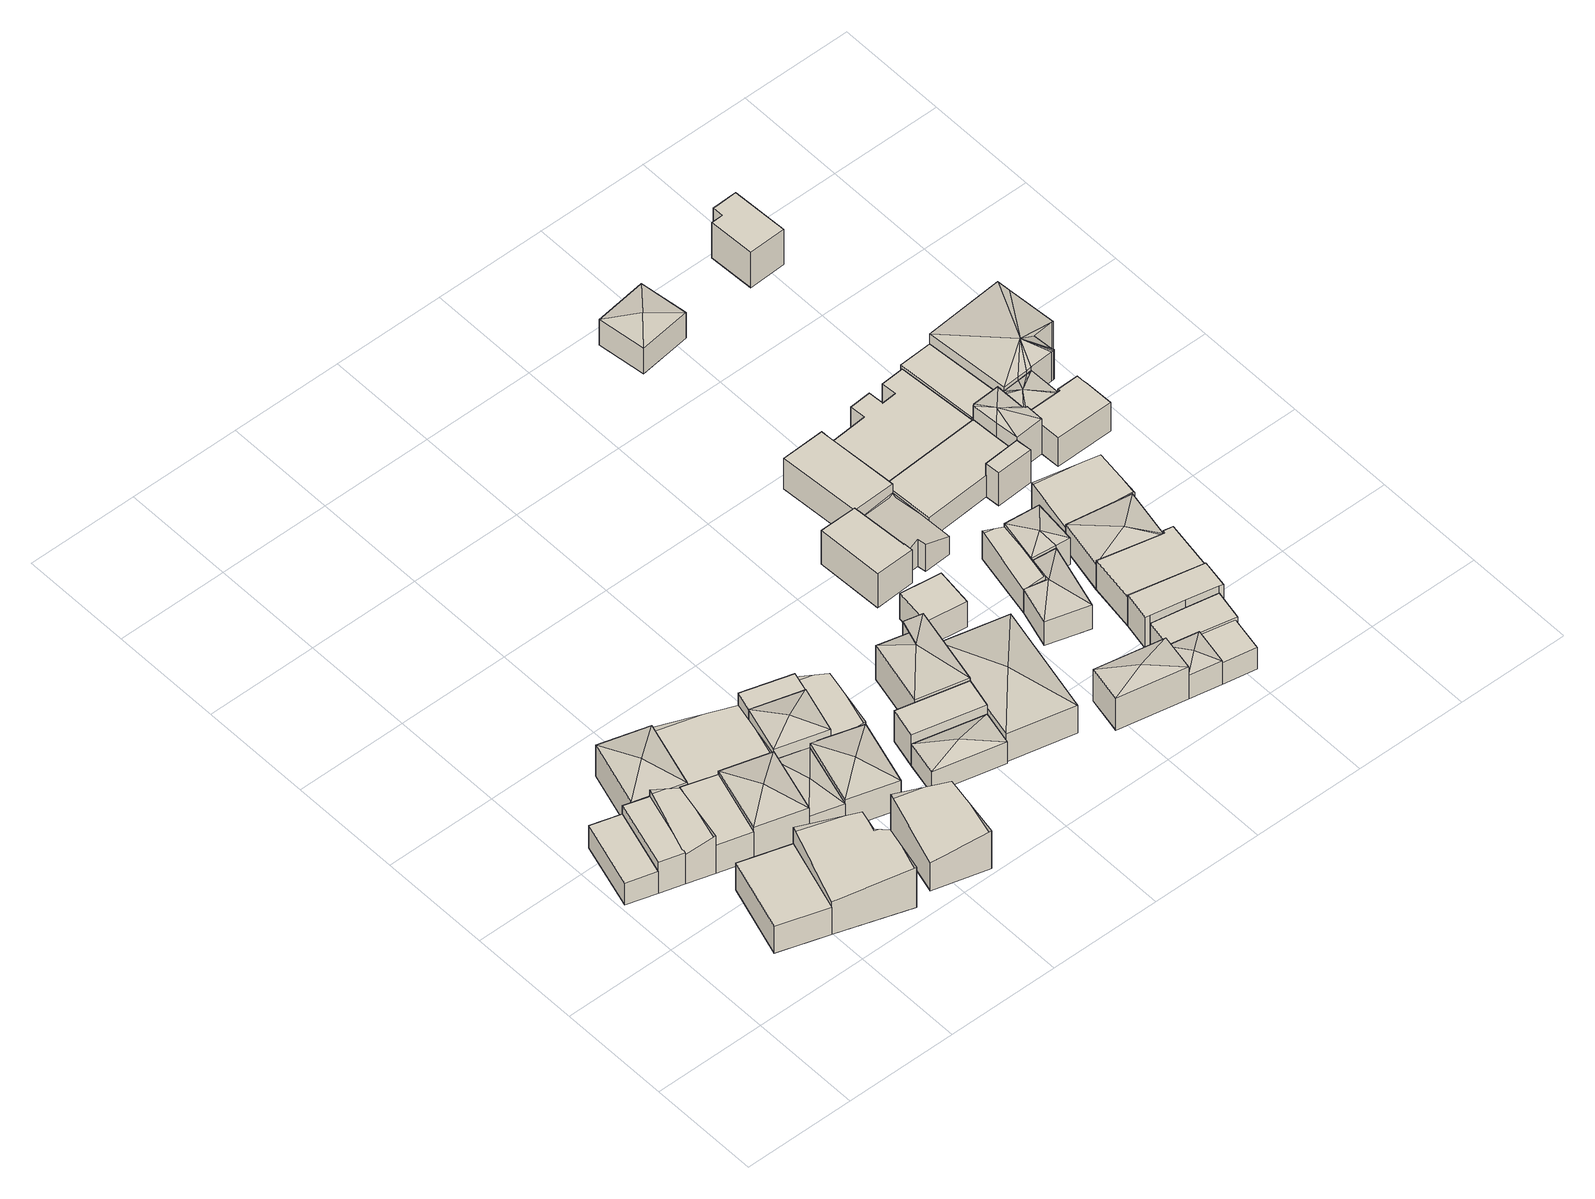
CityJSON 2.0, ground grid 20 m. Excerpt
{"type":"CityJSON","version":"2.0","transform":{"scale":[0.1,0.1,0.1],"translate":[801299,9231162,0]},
"CityObjects":{
"building1":{"type":"Building","attributes":{"Building Type":"Residential","Roof Shape":"shed","Roof Material":"Clay Tile Shingle","Roof Material Code":3,"Roof Direction":"northwest","Building Height":4.79,"Roof Slope":16.4,"Footprint Area":66.48,"Solar PV Capacity Low":8.32,"Solar PV Capacity High":10.93,"Solar Annual Energy Low":12003,"Solar Annual Energy High":15818,"Suitable PV Area":49.69},"geometry":[{"type":"MultiSurface","lod":"2.2","boundaries":[[[0,1,2,3]],[[3,2,4,5]],[[2,1,6,4]],[[1,0,7,6]],[[0,3,5,7]],[[5,4,6,7]]]}]},
"building2":{"type":"Building","attributes":{"Building Type":"Residential","Roof Shape":"flat","Roof Material":"Clay Tile Shingle","Roof Material Code":3,"Roof Direction":"northwest","Building Height":6.84,"Roof Slope":6.2,"Footprint Area":56,"Solar PV Capacity Low":7.01,"Solar PV Capacity High":9.21,"Solar Annual Energy Low":10111,"Solar Annual Energy High":13326,"Suitable PV Area":41.86},"geometry":[{"type":"MultiSurface","lod":"2.2","boundaries":[[[3,2,8,9]],[[9,8,10,11]],[[8,2,12,10]],[[2,3,13,12]],[[3,9,11,13]],[[11,10,12,13]]]}]},
"building3":{"type":"Building","attributes":{"Building Type":"Residential","Roof Shape":"flat","Roof Material":"Concrete Aluminum Tile","Roof Material Code":2,"Roof Direction":"northwest","Building Height":5.9,"Roof Slope":12.5,"Footprint Area":129.86,"Solar PV Capacity Low":16.26,"Solar PV Capacity High":21.36,"Solar Annual Energy Low":23446,"Solar Annual Energy High":30900,"Suitable PV Area":97.07},"geometry":[{"type":"MultiSurface","lod":"2.2","boundaries":[[[14,15,16,17]],[[17,16,18,19]],[[16,15,20,18]],[[15,14,21,20]],[[14,17,19,21]],[[19,18,20,21]]]}]},
"building4":{"type":"Building","attributes":{"Building Type":"Residential","Roof Shape":"gable","Roof Material":"Clay Tile Shingle","Roof Material Code":3,"Roof Direction":"northwest","Building Height":6.26,"Roof Slope":32.2,"Footprint Area":61.08,"Solar PV Capacity Low":7.65,"Solar PV Capacity High":10.04,"Solar Annual Energy Low":11028,"Solar Annual Energy High":14534,"Suitable PV Area":45.66},"geometry":[{"type":"MultiSurface","lod":"2.2","boundaries":[[[9,8,22,23]],[[23,22,24,25]],[[22,8,26,24]],[[8,9,27,26]],[[9,23,25,27]],[[25,24,26,27]]]}]},
"building5":{"type":"Building","attributes":{"Building Type":"Residential","Roof Shape":"shed","Roof Material":"Clay Tile Shingle","Roof Material Code":3,"Roof Direction":"northwest","Building Height":6.2,"Roof Slope":16.1,"Footprint Area":77.13,"Solar PV Capacity Low":9.66,"Solar PV Capacity High":12.68,"Solar Annual Energy Low":13925,"Solar Annual Energy High":18352,"Suitable PV Area":57.65},"geometry":[{"type":"MultiSurface","lod":"2.2","boundaries":[[[23,22,28,29]],[[29,28,30,31]],[[28,22,32,30]],[[22,23,33,32]],[[23,29,31,33]],[[31,30,32,33]]]}]},
"building6":{"type":"Building","attributes":{"Building Type":"Residential","Roof Shape":"hip","Roof Material":"Clay Tile Shingle","Roof Material Code":3,"Roof Direction":"northwest","Building Height":6.83,"Roof Slope":27.7,"Footprint Area":114.81,"Solar PV Capacity Low":14.37,"Solar PV Capacity High":18.88,"Solar Annual Energy Low":20728,"Solar Annual Energy High":27318,"Suitable PV Area":85.82},"geometry":[{"type":"MultiSurface","lod":"2.2","boundaries":[[[34,35,36,37]],[[37,36,38,39]],[[36,35,40,38]],[[35,34,41,40]],[[34,37,39,41]],[[39,38,42]],[[38,40,42]],[[40,41,42]],[[41,39,42]]]}]},
"building7":{"type":"Building","attributes":{"Building Type":"Residential","Roof Shape":"gable","Roof Material":"Clay Tile Shingle","Roof Material Code":3,"Roof Direction":"northwest","Building Height":7.11,"Roof Slope":31.7,"Footprint Area":180.34,"Solar PV Capacity Low":22.58,"Solar PV Capacity High":29.66,"Solar Annual Energy Low":32558,"Solar Annual Energy High":42909,"Suitable PV Area":134.8},"geometry":[{"type":"MultiSurface","lod":"2.2","boundaries":[[[43,44,17,16,45,46]],[[46,45,47,48]],[[45,16,49,47]],[[16,17,50,49]],[[17,44,51,50]],[[44,43,52,51]],[[43,46,48,52]],[[48,47,49,50,51,52]]]}]},
"building8":{"type":"Building","attributes":{"Building Type":"Residential","Roof Shape":"hip","Roof Material":"Clay Tile Shingle","Roof Material Code":3,"Roof Direction":"northwest","Building Height":7.14,"Roof Slope":28,"Footprint Area":113.73,"Solar PV Capacity Low":14.24,"Solar PV Capacity High":18.7,"Solar Annual Energy Low":20533,"Solar Annual Energy High":27061,"Suitable PV Area":85.01},"geometry":[{"type":"MultiSurface","lod":"2.2","boundaries":[[[29,28,53,54]],[[54,53,55,56]],[[53,28,57,55]],[[28,29,58,57]],[[29,54,56,58]],[[56,55,59]],[[55,57,59]],[[57,58,59]],[[58,56,59]]]}]},
"building9":{"type":"Building","attributes":{"Building Type":"Residential","Roof Shape":"gable","Roof Material":"Clay Tile Shingle","Roof Material Code":3,"Roof Direction":"northwest","Building Height":4.56,"Roof Slope":31.6,"Footprint Area":175.74,"Solar PV Capacity Low":22,"Solar PV Capacity High":28.9,"Solar Annual Energy Low":31730,"Solar Annual Energy High":41817,"Suitable PV Area":131.37},"geometry":[{"type":"MultiSurface","lod":"2.2","boundaries":[[[60,61,54,62]],[[62,54,63,64]],[[54,61,65,63]],[[61,60,66,65]],[[60,62,64,66]],[[64,63,65,66]]]}]},
"building10":{"type":"Building","attributes":{"Building Type":"Residential","Roof Shape":"hip","Roof Material":"Clay Tile Shingle","Roof Material Code":3,"Roof Direction":"northwest","Building Height":5.31,"Roof Slope":20.6,"Footprint Area":72.37,"Solar PV Capacity Low":9.06,"Solar PV Capacity High":11.9,"Solar Annual Energy Low":13066,"Solar Annual Energy High":17220,"Suitable PV Area":54.1},"geometry":[{"type":"MultiSurface","lod":"2.2","boundaries":[[[67,54,53,68]],[[68,53,69,70]],[[53,54,71,69]],[[54,67,72,71]],[[67,68,70,72]],[[70,69,73]],[[69,71,73]],[[71,72,73]],[[72,70,73]]]}]},
"building11":{"type":"Building","attributes":{"Building Type":"Residential","Roof Shape":"gable","Roof Material":"Concrete Aluminum Tile","Roof Material Code":2,"Roof Direction":"northwest","Building Height":6.07,"Roof Slope":34.6,"Footprint Area":132.12,"Solar PV Capacity Low":16.54,"Solar PV Capacity High":21.73,"Solar Annual Energy Low":23853,"Solar Annual Energy High":31437,"Suitable PV Area":98.76},"geometry":[{"type":"MultiSurface","lod":"2.2","boundaries":[[[74,75,76,77]],[[77,76,78,79]],[[76,75,80,78]],[[75,74,81,80]],[[74,77,79,81]],[[79,78,80,81]]]}]},
"building12":{"type":"Building","attributes":{"Building Type":"Residential","Roof Shape":"hip","Roof Material":"Clay Tile Shingle","Roof Material Code":3,"Roof Direction":"northwest","Building Height":6.21,"Roof Slope":28.6,"Footprint Area":112.49,"Solar PV Capacity Low":14.08,"Solar PV Capacity High":18.5,"Solar Annual Energy Low":20309,"Solar Annual Energy High":26765,"Suitable PV Area":84.08},"geometry":[{"type":"MultiSurface","lod":"2.2","boundaries":[[[67,68,82,83]],[[83,82,84,85]],[[82,68,86,84]],[[68,67,87,86]],[[67,83,85,87]],[[85,84,88]],[[84,86,88]],[[86,87,88]],[[87,85,88]]]}]},
"building13":{"type":"Building","attributes":{"Building Type":"Residential","Roof Shape":"hip","Roof Material":"Clay Tile Shingle","Roof Material Code":3,"Roof Direction":"northwest","Building Height":7.57,"Roof Slope":27.9,"Footprint Area":81.03,"Solar PV Capacity Low":10.15,"Solar PV Capacity High":13.32,"Solar Annual Energy Low":14629,"Solar Annual Energy High":19280,"Suitable PV Area":60.57},"geometry":[{"type":"MultiSurface","lod":"2.2","boundaries":[[[89,54,90,91]],[[91,90,92,93]],[[90,54,94,92]],[[54,89,95,94]],[[89,91,93,95]],[[93,92,96]],[[92,94,96]],[[94,95,96]],[[95,93,96]]]}]},
"building14":{"type":"Building","attributes":{"Building Type":"Residential","Roof Shape":"flat","Roof Material":"Clay Tile Shingle","Roof Material Code":3,"Roof Direction":"northwest","Building Height":7.42,"Roof Slope":7.5,"Footprint Area":34.48,"Solar PV Capacity Low":4.32,"Solar PV Capacity High":5.67,"Solar Annual Energy Low":6226,"Solar Annual Energy High":8205,"Suitable PV Area":25.78},"geometry":[{"type":"MultiSurface","lod":"2.2","boundaries":[[[62,89,91,97]],[[97,91,98,99]],[[91,89,100,98]],[[89,62,101,100]],[[62,97,99,101]],[[99,98,100,101]]]}]},
"building15":{"type":"Building","attributes":{"Building Type":"Residential","Roof Shape":"gable","Roof Material":"Clay Tile Shingle","Roof Material Code":3,"Roof Direction":"northwest","Building Height":4.81,"Roof Slope":31.1,"Footprint Area":70.33,"Solar PV Capacity Low":8.81,"Solar PV Capacity High":11.57,"Solar Annual Energy Low":12698,"Solar Annual Energy High":16734,"Suitable PV Area":52.57},"geometry":[{"type":"MultiSurface","lod":"2.2","boundaries":[[[97,90,83,102]],[[102,83,103,104]],[[83,90,105,103]],[[90,97,106,105]],[[97,102,104,106]],[[104,103,105,106]]]}]},
"building16":{"type":"Building","attributes":{"Building Type":"Residential","Roof Shape":"hip","Roof Material":"Concrete Aluminum Tile","Roof Material Code":2,"Roof Direction":"northwest","Building Height":4.83,"Roof Slope":27.9,"Footprint Area":78.71,"Solar PV Capacity Low":9.85,"Solar PV Capacity High":12.94,"Solar Annual Energy Low":14210,"Solar Annual Energy High":18728,"Suitable PV Area":58.83},"geometry":[{"type":"MultiSurface","lod":"2.2","boundaries":[[[107,108,109,110]],[[110,109,111,112]],[[109,108,113,111]],[[108,107,114,113]],[[107,110,112,114]],[[112,111,115]],[[111,113,115]],[[113,114,115]],[[114,112,115]]]}]},
"building17":{"type":"Building","attributes":{"Building Type":"Residential","Roof Shape":"flat","Roof Material":"Concrete Aluminum Tile","Roof Material Code":2,"Roof Direction":"northwest","Building Height":6.81,"Roof Slope":7.8,"Footprint Area":68.46,"Solar PV Capacity Low":8.57,"Solar PV Capacity High":11.26,"Solar Annual Energy Low":12360,"Solar Annual Energy High":16290,"Suitable PV Area":51.18},"geometry":[{"type":"MultiSurface","lod":"2.2","boundaries":[[[116,107,110,117]],[[117,110,118,119]],[[110,107,120,118]],[[107,116,121,120]],[[116,117,119,121]],[[119,118,120,121]]]}]},
"building18":{"type":"Building","attributes":{"Building Type":"Residential","Roof Shape":"hip","Roof Material":"Clay Tile Shingle","Roof Material Code":3,"Roof Direction":"northwest","Building Height":7.42,"Roof Slope":20.5,"Footprint Area":121.15,"Solar PV Capacity Low":15.17,"Solar PV Capacity High":19.92,"Solar Annual Energy Low":21873,"Solar Annual Energy High":28827,"Suitable PV Area":90.56},"geometry":[{"type":"MultiSurface","lod":"2.2","boundaries":[[[122,123,124,125,117,126]],[[126,117,127,128]],[[117,125,129,127]],[[125,124,130,129]],[[124,123,131,130]],[[123,122,132,131]],[[122,126,128,132]],[[128,127,133]],[[127,129,133]],[[129,130,133]],[[130,131,133]],[[131,132,133]],[[132,128,133]]]}]},
"building19":{"type":"Building","attributes":{"Building Type":"Residential","Roof Shape":"hip","Roof Material":"Concrete Aluminum Tile","Roof Material Code":2,"Roof Direction":"northwest","Building Height":6.14,"Roof Slope":26.5,"Footprint Area":247.54,"Solar PV Capacity Low":30.99,"Solar PV Capacity High":40.71,"Solar Annual Energy Low":44691,"Solar Annual Energy High":58899,"Suitable PV Area":185.03},"geometry":[{"type":"MultiSurface","lod":"2.2","boundaries":[[[134,135,136,137]],[[137,136,138,139]],[[136,135,140,138]],[[135,134,141,140]],[[134,137,139,141]],[[139,138,142]],[[138,140,142]],[[140,141,142]],[[141,139,142]]]}]},
"building20":{"type":"Building","attributes":{"Building Type":"Residential","Roof Shape":"flat","Roof Material":"Concrete Aluminum Tile","Roof Material Code":2,"Roof Direction":"west","Building Height":5.55,"Roof Slope":6.8,"Footprint Area":50.44,"Solar PV Capacity Low":6.32,"Solar PV Capacity High":8.3,"Solar Annual Energy Low":9107,"Solar Annual Energy High":12002,"Suitable PV Area":37.71},"geometry":[{"type":"MultiSurface","lod":"2.2","boundaries":[[[143,144,145,146]],[[146,145,147,148]],[[145,144,149,147]],[[144,143,150,149]],[[143,146,148,150]],[[148,147,149,150]]]}]},
"building21":{"type":"Building","attributes":{"Building Type":"Residential","Roof Shape":"shed","Roof Material":"Concrete Glazed Tile","Roof Material Code":1,"Roof Direction":"west","Building Height":7.26,"Roof Slope":13,"Footprint Area":82.15,"Solar PV Capacity Low":10.29,"Solar PV Capacity High":13.51,"Solar Annual Energy Low":14831,"Solar Annual Energy High":19547,"Suitable PV Area":61.41},"geometry":[{"type":"MultiSurface","lod":"2.2","boundaries":[[[151,152,153,154,155,156]],[[156,155,157,158]],[[155,154,159,157]],[[154,153,160,159]],[[153,152,161,160]],[[152,151,162,161]],[[151,156,158,162]],[[158,157,159,160,161,162]]]}]},
"building22":{"type":"Building","attributes":{"Building Type":"Residential","Roof Shape":"hip","Roof Material":"Concrete Aluminum Tile","Roof Material Code":2,"Roof Direction":"northwest","Building Height":7.04,"Roof Slope":22.7,"Footprint Area":83.24,"Solar PV Capacity Low":10.42,"Solar PV Capacity High":13.69,"Solar Annual Energy Low":15029,"Solar Annual Energy High":19807,"Suitable PV Area":62.23},"geometry":[{"type":"MultiSurface","lod":"2.2","boundaries":[[[163,164,165,166]],[[166,165,167,168]],[[165,164,169,167]],[[164,163,170,169]],[[163,166,168,170]],[[168,167,171]],[[167,169,171]],[[169,170,171]],[[170,168,171]]]}]},
"building23":{"type":"Building","attributes":{"Building Type":"Residential","Roof Shape":"gable","Roof Material":"Concrete Aluminum Tile","Roof Material Code":2,"Roof Direction":"west","Building Height":4.01,"Roof Slope":29.2,"Footprint Area":88.12,"Solar PV Capacity Low":11.03,"Solar PV Capacity High":14.49,"Solar Annual Energy Low":15909,"Solar Annual Energy High":20966,"Suitable PV Area":65.87},"geometry":[{"type":"MultiSurface","lod":"2.2","boundaries":[[[172,173,154,153,152,174,175,176,177]],[[177,176,178,179]],[[176,175,180,178]],[[175,174,181,180]],[[174,152,182,181]],[[152,153,183,182]],[[153,154,184,183]],[[154,173,185,184]],[[173,172,186,185]],[[172,177,179,186]],[[179,178,180,181,182,183,184,185,186]]]}]},
"building24":{"type":"Building","attributes":{"Building Type":"Residential","Roof Shape":"hip","Roof Material":"Concrete Aluminum Tile","Roof Material Code":2,"Roof Direction":"northwest","Building Height":5.23,"Roof Slope":23.4,"Footprint Area":38.41,"Solar PV Capacity Low":4.81,"Solar PV Capacity High":6.32,"Solar Annual Energy Low":6934,"Solar Annual Energy High":9139,"Suitable PV Area":28.71},"geometry":[{"type":"MultiSurface","lod":"2.2","boundaries":[[[166,165,187,188]],[[188,187,189,190]],[[187,165,191,189]],[[165,166,192,191]],[[166,188,190,192]],[[190,189,193]],[[189,191,193]],[[191,192,193]],[[192,190,193]]]}]},
"building25":{"type":"Building","attributes":{"Building Type":"Residential","Roof Shape":"hip","Roof Material":"Concrete Glazed Tile","Roof Material Code":1,"Roof Direction":"west","Building Height":5.24,"Roof Slope":29.3,"Footprint Area":77.45,"Solar PV Capacity Low":9.7,"Solar PV Capacity High":12.74,"Solar Annual Energy Low":13984,"Solar Annual Energy High":18430,"Suitable PV Area":57.9},"geometry":[{"type":"MultiSurface","lod":"2.2","boundaries":[[[194,195,196,197,198,199]],[[199,198,200,201]],[[198,197,202,200]],[[197,196,203,202]],[[196,195,204,203]],[[195,194,205,204]],[[194,199,201,205]],[[201,200,206]],[[200,202,206]],[[202,203,206]],[[203,204,206]],[[204,205,206]],[[205,201,206]]]}]},
"building26":{"type":"Building","attributes":{"Building Type":"Residential","Roof Shape":"shed","Roof Material":"Clay Tile Shingle","Roof Material Code":3,"Roof Direction":"west","Building Height":6.4,"Roof Slope":19.8,"Footprint Area":116.35,"Solar PV Capacity Low":14.57,"Solar PV Capacity High":19.13,"Solar Annual Energy Low":21007,"Solar Annual Energy High":27685,"Suitable PV Area":86.97},"geometry":[{"type":"MultiSurface","lod":"2.2","boundaries":[[[207,208,209,210,154,173]],[[173,154,211,212]],[[154,210,213,211]],[[210,209,214,213]],[[209,208,215,214]],[[208,207,216,215]],[[207,173,212,216]],[[212,211,213,214,215,216]]]}]},
"building27":{"type":"Building","attributes":{"Building Type":"Residential","Roof Shape":"gable","Roof Material":"Concrete Glazed Tile","Roof Material Code":1,"Roof Direction":"west","Building Height":5.07,"Roof Slope":25.3,"Footprint Area":45.24,"Solar PV Capacity Low":5.66,"Solar PV Capacity High":7.44,"Solar Annual Energy Low":8167,"Solar Annual Energy High":10764,"Suitable PV Area":33.81},"geometry":[{"type":"MultiSurface","lod":"2.2","boundaries":[[[195,217,218,197,196]],[[196,197,219,220]],[[197,218,221,219]],[[218,217,222,221]],[[217,195,223,222]],[[195,196,220,223]],[[220,219,221,222,223]]]}]},
"building28":{"type":"Building","attributes":{"Building Type":"Residential","Roof Shape":"flat","Roof Material":"Concrete Aluminum Tile","Roof Material Code":2,"Roof Direction":"northwest","Building Height":4.74,"Roof Slope":5.8,"Footprint Area":40,"Solar PV Capacity Low":5.01,"Solar PV Capacity High":6.58,"Solar Annual Energy Low":7222,"Solar Annual Energy High":9518,"Suitable PV Area":29.9},"geometry":[{"type":"MultiSurface","lod":"2.2","boundaries":[[[224,188,187,225]],[[225,187,226,227]],[[187,188,228,226]],[[188,224,229,228]],[[224,225,227,229]],[[227,226,228,229]]]}]},
"building29":{"type":"Building","attributes":{"Building Type":"Residential","Roof Shape":"flat","Roof Material":"Concrete Glazed Tile","Roof Material Code":1,"Roof Direction":"west","Building Height":5.1,"Roof Slope":8.7,"Footprint Area":63.48,"Solar PV Capacity Low":7.95,"Solar PV Capacity High":10.44,"Solar Annual Energy Low":11461,"Solar Annual Energy High":15105,"Suitable PV Area":47.45},"geometry":[{"type":"MultiSurface","lod":"2.2","boundaries":[[[230,231,232,233,234]],[[234,233,235,236]],[[233,232,237,235]],[[232,231,238,237]],[[231,230,239,238]],[[230,234,236,239]],[[236,235,237,238,239]]]}]},
"building30":{"type":"Building","attributes":{"Building Type":"Residential","Roof Shape":"hip","Roof Material":"Concrete Aluminum Tile","Roof Material Code":2,"Roof Direction":"west","Building Height":5.77,"Roof Slope":27.3,"Footprint Area":52.94,"Solar PV Capacity Low":6.63,"Solar PV Capacity High":8.71,"Solar Annual Energy Low":9559,"Solar Annual Energy High":12598,"Suitable PV Area":39.58},"geometry":[{"type":"MultiSurface","lod":"2.2","boundaries":[[[240,217,195,194,241]],[[241,194,242,243]],[[194,195,223,242]],[[195,217,244,223]],[[217,240,245,244]],[[240,241,243,245]],[[243,242,246]],[[242,223,246]],[[223,244,246]],[[244,245,246]],[[245,243,246]]]}]},
"building31":{"type":"Building","attributes":{"Building Type":"Residential","Roof Shape":"shed","Roof Material":"Concrete Glazed Tile","Roof Material Code":1,"Roof Direction":"west","Building Height":6.57,"Roof Slope":19.7,"Footprint Area":67.82,"Solar PV Capacity Low":8.49,"Solar PV Capacity High":11.15,"Solar Annual Energy Low":12245,"Solar Annual Energy High":16138,"Suitable PV Area":50.7},"geometry":[{"type":"MultiSurface","lod":"2.2","boundaries":[[[247,248,232,231,230,249,250]],[[250,249,251,252]],[[249,230,253,251]],[[230,231,254,253]],[[231,232,255,254]],[[232,248,256,255]],[[248,247,257,256]],[[247,250,252,257]],[[252,251,253,254,255,256,257]]]}]},
"building32":{"type":"Building","attributes":{"Building Type":"Residential","Roof Shape":"shed","Roof Material":"Concrete Glazed Tile","Roof Material Code":1,"Roof Direction":"west","Building Height":6.04,"Roof Slope":19.5,"Footprint Area":115.25,"Solar PV Capacity Low":14.43,"Solar PV Capacity High":18.95,"Solar Annual Energy Low":20807,"Solar Annual Energy High":27422,"Suitable PV Area":86.15},"geometry":[{"type":"MultiSurface","lod":"2.2","boundaries":[[[258,259,260,261,247,250]],[[250,247,262,263]],[[247,261,264,262]],[[261,260,265,264]],[[260,259,266,265]],[[259,258,267,266]],[[258,250,263,267]],[[263,262,264,265,266,267]]]}]},
"building33":{"type":"Building","attributes":{"Building Type":"Residential","Roof Shape":"shed","Roof Material":"Concrete Aluminum Tile","Roof Material Code":2,"Roof Direction":"west","Building Height":4.64,"Roof Slope":16.7,"Footprint Area":169.35,"Solar PV Capacity Low":21.2,"Solar PV Capacity High":27.85,"Solar Annual Energy Low":30574,"Solar Annual Energy High":40295,"Suitable PV Area":126.59},"geometry":[{"type":"MultiSurface","lod":"2.2","boundaries":[[[268,269,207,173,172,270,271,272]],[[272,271,273,274]],[[271,270,275,273]],[[270,172,276,275]],[[172,173,277,276]],[[173,207,278,277]],[[207,269,279,278]],[[269,268,280,279]],[[268,272,274,280]],[[274,273,275,276,277,278,279,280]]]}]},
"building34":{"type":"Building","attributes":{"Building Type":"Residential","Roof Shape":"hip","Roof Material":"Concrete Glazed Tile","Roof Material Code":1,"Roof Direction":"west","Building Height":5.56,"Roof Slope":23.8,"Footprint Area":82.41,"Solar PV Capacity Low":10.32,"Solar PV Capacity High":13.55,"Solar Annual Energy Low":14879,"Solar Annual Energy High":19609,"Suitable PV Area":61.6},"geometry":[{"type":"MultiSurface","lod":"2.2","boundaries":[[[281,282,283,284]],[[284,283,285,286]],[[283,282,287,285]],[[282,281,288,287]],[[281,284,286,288]],[[286,285,289]],[[285,287,289]],[[287,288,289]],[[288,286,289]]]}]},
"building35":{"type":"Building","attributes":{"Building Type":"Residential","Roof Shape":"hip","Roof Material":"Concrete Glazed Tile","Roof Material Code":1,"Roof Direction":"west","Building Height":5.48,"Roof Slope":21.7,"Footprint Area":109.07,"Solar PV Capacity Low":13.66,"Solar PV Capacity High":17.94,"Solar Annual Energy Low":19692,"Solar Annual Energy High":25952,"Suitable PV Area":81.53},"geometry":[{"type":"MultiSurface","lod":"2.2","boundaries":[[[259,290,291,261,260]],[[260,261,292,293]],[[261,291,294,292]],[[291,290,295,294]],[[290,259,296,295]],[[259,260,293,296]],[[293,292,297]],[[292,294,297]],[[294,295,297]],[[295,296,297]],[[296,293,297]]]}]},
"building36":{"type":"Building","attributes":{"Building Type":"Residential","Roof Shape":"flat","Roof Material":"Clay Tile Shingle","Roof Material Code":3,"Roof Direction":"west","Building Height":4.53,"Roof Slope":9.2,"Footprint Area":242.42,"Solar PV Capacity Low":30.35,"Solar PV Capacity High":39.87,"Solar Annual Energy Low":43768,"Solar Annual Energy High":57682,"Suitable PV Area":181.21},"geometry":[{"type":"MultiSurface","lod":"2.2","boundaries":[[[208,207,269,298,299,300,301,302,303,304,305]],[[305,304,306,307]],[[304,303,308,306]],[[303,302,309,308]],[[302,301,310,309]],[[301,300,311,310]],[[300,299,312,311]],[[299,298,313,312]],[[298,269,314,313]],[[269,207,315,314]],[[207,208,316,315]],[[208,305,307,316]],[[307,306,308,309,310,311,312,313,314,315,316]]]}]},
"building37":{"type":"Building","attributes":{"Building Type":"Residential","Roof Shape":"flat","Roof Material":"Concrete Glazed Tile","Roof Material Code":1,"Roof Direction":"west","Building Height":7.22,"Roof Slope":10.2,"Footprint Area":18.09,"Solar PV Capacity Low":2.26,"Solar PV Capacity High":2.97,"Solar Annual Energy Low":3265,"Solar Annual Energy High":4304,"Suitable PV Area":13.52},"geometry":[{"type":"MultiSurface","lod":"2.2","boundaries":[[[272,317,271,270,318,319]],[[319,318,320,321]],[[318,270,322,320]],[[270,271,323,322]],[[271,317,324,323]],[[317,272,325,324]],[[272,319,321,325]],[[321,320,322,323,324,325]]]}]},
"building38":{"type":"Building","attributes":{"Building Type":"Residential","Roof Shape":"gable","Roof Material":"Concrete Aluminum Tile","Roof Material Code":2,"Roof Direction":"west","Building Height":4.78,"Roof Slope":33.4,"Footprint Area":113.86,"Solar PV Capacity Low":14.26,"Solar PV Capacity High":18.72,"Solar Annual Energy Low":20556,"Solar Annual Energy High":27091,"Suitable PV Area":85.11},"geometry":[{"type":"MultiSurface","lod":"2.2","boundaries":[[[291,290,326,327,328]],[[328,327,329,330]],[[327,326,331,329]],[[326,290,332,331]],[[290,291,333,332]],[[291,328,330,333]],[[330,329,331,332,333]]]}]},
"building39":{"type":"Building","attributes":{"Building Type":"Residential","Roof Shape":"hip","Roof Material":"Concrete Glazed Tile","Roof Material Code":1,"Roof Direction":"west","Building Height":7.66,"Roof Slope":28.8,"Footprint Area":47.83,"Solar PV Capacity Low":5.99,"Solar PV Capacity High":7.87,"Solar Annual Energy Low":8636,"Solar Annual Energy High":11382,"Suitable PV Area":35.76},"geometry":[{"type":"MultiSurface","lod":"2.2","boundaries":[[[317,334,335,336,337,338,269,268]],[[268,269,339,340]],[[269,338,341,339]],[[338,337,342,341]],[[337,336,343,342]],[[336,335,344,343]],[[335,334,345,344]],[[334,317,346,345]],[[317,268,340,346]],[[340,339,347]],[[339,341,347]],[[341,342,347]],[[342,343,347]],[[343,344,347]],[[344,345,347]],[[345,346,347]],[[346,340,347]]]}]},
"building40":{"type":"Building","attributes":{"Building Type":"Residential","Roof Shape":"shed","Roof Material":"Clay Tile Shingle","Roof Material Code":3,"Roof Direction":"west","Building Height":4.17,"Roof Slope":14,"Footprint Area":93.48,"Solar PV Capacity Low":11.7,"Solar PV Capacity High":15.37,"Solar Annual Energy Low":16876,"Solar Annual Energy High":22242,"Suitable PV Area":69.87},"geometry":[{"type":"MultiSurface","lod":"2.2","boundaries":[[[348,338,337,349,350,351,352]],[[352,351,353,354]],[[351,350,355,353]],[[350,349,356,355]],[[349,337,357,356]],[[337,338,358,357]],[[338,348,359,358]],[[348,352,354,359]],[[354,353,355,356,357,358,359]]]}]},
"building41":{"type":"Building","attributes":{"Building Type":"Residential","Roof Shape":"hip","Roof Material":"Concrete Glazed Tile","Roof Material Code":1,"Roof Direction":"west","Building Height":5.71,"Roof Slope":26,"Footprint Area":42.23,"Solar PV Capacity Low":5.29,"Solar PV Capacity High":6.94,"Solar Annual Energy Low":7624,"Solar Annual Energy High":10048,"Suitable PV Area":31.57},"geometry":[{"type":"MultiSurface","lod":"2.2","boundaries":[[[360,361,362,363,350,349,337,336,335,364]],[[364,335,365,366]],[[335,336,367,365]],[[336,337,368,367]],[[337,349,369,368]],[[349,350,370,369]],[[350,363,371,370]],[[363,362,372,371]],[[362,361,373,372]],[[361,360,374,373]],[[360,364,366,374]],[[366,365,375]],[[365,367,375]],[[367,368,375]],[[368,369,375]],[[369,370,375]],[[370,371,375]],[[371,372,375]],[[372,373,375]],[[373,374,375]],[[374,366,375]]]}]},
"building42":{"type":"Building","attributes":{"Building Type":"Residential","Roof Shape":"flat","Roof Material":"Concrete Glazed Tile","Roof Material Code":1,"Roof Direction":"west","Building Height":6.33,"Roof Slope":12.3,"Footprint Area":72.3,"Solar PV Capacity Low":9.05,"Solar PV Capacity High":11.89,"Solar Annual Energy Low":13053,"Solar Annual Energy High":17203,"Suitable PV Area":54.04},"geometry":[{"type":"MultiSurface","lod":"2.2","boundaries":[[[360,364,335,334,376,377,378,379,380,381]],[[381,380,382,383]],[[380,379,384,382]],[[379,378,385,384]],[[378,377,386,385]],[[377,376,387,386]],[[376,334,388,387]],[[334,335,389,388]],[[335,364,390,389]],[[364,360,391,390]],[[360,381,383,391]],[[383,382,384,385,386,387,388,389,390,391]]]}]},
"building43":{"type":"Building","attributes":{"Building Type":"Residential","Roof Shape":"flat","Roof Material":"Concrete Glazed Tile","Roof Material Code":1,"Roof Direction":"west","Building Height":7.66,"Roof Slope":7.2,"Footprint Area":64.54,"Solar PV Capacity Low":8.08,"Solar PV Capacity High":10.61,"Solar Annual Energy Low":11653,"Solar Annual Energy High":15357,"Suitable PV Area":48.24},"geometry":[{"type":"MultiSurface","lod":"2.2","boundaries":[[[392,393,394,395,396,397]],[[397,396,398,399]],[[396,395,400,398]],[[395,394,401,400]],[[394,393,402,401]],[[393,392,403,402]],[[392,397,399,403]],[[399,398,400,401,402,403]]]}]},
"building44":{"type":"Building","attributes":{"Building Type":"Residential","Roof Shape":"hip","Roof Material":"Clay Tile Shingle","Roof Material Code":3,"Roof Direction":"west","Building Height":6.41,"Roof Slope":29.2,"Footprint Area":206.9,"Solar PV Capacity Low":25.91,"Solar PV Capacity High":34.03,"Solar Annual Energy Low":37355,"Solar Annual Energy High":49231,"Suitable PV Area":154.66},"geometry":[{"type":"MultiSurface","lod":"2.2","boundaries":[[[404,405,406,407,408,409,410,351,350,363,362,361,411,412]],[[412,411,413,414]],[[411,361,415,413]],[[361,362,416,415]],[[362,363,417,416]],[[363,350,418,417]],[[350,351,419,418]],[[351,410,420,419]],[[410,409,421,420]],[[409,408,422,421]],[[408,407,423,422]],[[407,406,424,423]],[[406,405,425,424]],[[405,404,426,425]],[[404,412,414,426]],[[414,413,427]],[[413,415,427]],[[415,416,427]],[[416,417,427]],[[417,418,427]],[[418,419,427]],[[419,420,427]],[[420,421,427]],[[421,422,427]],[[422,423,427]],[[423,424,427]],[[424,425,427]],[[425,426,427]],[[426,414,427]]]}]}
},
"vertices":[
[43,432,0],[8,312,0],[60,297,0],[95,417,0],[60,297,48],[95,417,50],[8,312,48],[43,432,50],
[103,285,0],[138,404,0],[103,285,68],[138,404,68],[60,297,68],[95,417,68],
[151,227,0],[110,95,0],[199,67,0],[240,200,0],[199,67,59],[240,200,59],[110,95,59],[151,227,59],
[150,271,0],[185,391,0],[150,271,82],[185,391,63],[103,285,63],[138,404,82],
[210,254,0],[245,373,0],[210,254,62],[245,373,64],[150,271,62],[185,391,65],
[145,533,0],[109,413,0],[197,388,0],[233,508,0],[197,388,68],[233,508,68],[109,413,68],[145,533,68],[171,460,80],
[333,126,0],[346,167,0],[328,25,0],[358,118,0],[328,25,88],[358,118,71],[199,67,71],[240,200,94],[346,167,78],[333,126,85],
[297,229,0],[332,348,0],[297,229,71],[332,348,71],[210,254,71],[245,373,71],[271,301,83],
[233,507,0],[197,387,0],[368,468,0],[332,348,64],[368,468,46],[197,387,46],[233,507,64],
[388,332,0],[353,212,0],[297,229,53],[353,212,53],[332,348,53],[388,332,53],[343,280,60],
[399,163,0],[365,36,0],[462,10,0],[496,137,0],[462,10,82],[496,137,61],[365,36,61],[399,163,82],
[440,187,0],[475,306,0],[440,187,62],[475,306,62],[353,212,62],[388,332,62],[414,259,73],
[357,432,0],[421,322,0],[446,406,0],[421,322,76],[446,406,76],[332,348,76],[357,432,76],[389,377,86],
[456,442,0],[446,406,74],[456,442,74],[357,432,74],[368,468,74],
[510,426,0],[475,306,67],[510,426,48],[421,322,48],[456,442,67],
[508,241,0],[494,180,0],[617,151,0],[631,212,0],[617,151,48],[631,212,48],[494,180,48],[508,241,48],[562,196,57],
[521,294,0],[644,265,0],[631,212,68],[644,265,68],[508,241,68],[521,294,68],
[644,415,0],[639,391,0],[582,405,0],[554,286,0],[677,407,0],[644,265,74],[677,407,74],[554,286,74],[582,405,74],[639,391,74],[644,415,74],[623,361,83],
[664,357,0],[618,155,0],[735,128,0],[781,330,0],[735,128,61],[781,330,61],[618,155,61],[664,357,61],[699,242,77],
[688,472,0],[679,404,0],[752,394,0],[761,462,0],[752,394,56],[761,462,56],[679,404,56],[688,472,56],
[749,513,0],[748,531,0],[747,530,0],[740,632,0],[673,630,0],[678,510,0],[673,630,74],[678,510,74],[740,632,73],[747,530,73],[748,531,73],[749,513,73],
[794,161,0],[781,95,0],[903,71,0],[916,137,0],[903,71,70],[916,137,70],[781,95,70],[794,161,70],[849,116,78],
[824,561,0],[819,637,0],[750,531,0],[777,533,0],[779,517,0],[827,520,0],[779,517,60],[827,520,40],[777,533,59],[750,531,45],[748,531,44],[747,530,44],[740,632,40],[819,637,44],[824,561,42],
[959,60,0],[972,126,0],[959,60,52],[972,126,52],[903,71,52],[916,137,52],[938,99,58],
[923,390,0],[878,395,0],[869,353,0],[833,360,0],[813,291,0],[888,270,0],[813,291,52],[888,270,52],[833,360,52],[869,353,52],[878,395,52],[923,390,52],[867,343,63],
[818,653,0],[810,771,0],[809,784,0],[730,779,0],[740,632,67],[819,637,64],[730,779,67],[809,784,64],[810,771,64],[818,653,64],
[894,473,0],[858,481,0],[833,360,51],[869,353,61],[858,481,61],[894,473,51],[878,395,58],
[1031,115,0],[1018,49,0],[959,60,47],[1018,49,47],[972,126,47],[1031,115,47],
[1045,165,0],[989,176,0],[929,187,0],[919,135,0],[1034,111,0],[919,135,51],[1034,111,51],[929,187,51],[989,176,51],[1045,165,51],
[957,467,0],[948,387,0],[923,390,58],[948,387,58],[894,473,58],[957,467,58],[920,423,65],
[931,239,0],[921,189,0],[1052,163,0],[1061,213,0],[1052,163,66],[1061,213,66],[1045,165,66],[989,176,67],[929,187,68],[921,189,68],[931,239,68],
[1076,303,0],[1059,306,0],[1058,301,0],[944,324,0],[931,239,64],[1061,213,61],[944,324,64],[1058,301,61],[1059,306,61],[1076,303,60],
[1006,618,0],[1003,666,0],[944,570,0],[944,571,0],[1009,576,0],[944,571,47],[1009,576,46],[944,570,47],[824,561,49],[819,637,50],[818,653,50],[1003,666,47],[1006,618,46],
[726,1087,0],[820,1099,0],[809,1186,0],[715,1173,0],[809,1186,56],[715,1173,56],[820,1099,56],[726,1087,56],[768,1136,64],
[1077,395,0],[963,414,0],[944,324,55],[1058,301,55],[963,414,55],[1077,395,55],[1059,306,55],[1020,348,64],
[1002,673,0],[992,812,0],[950,809,0],[952,782,0],[926,780,0],[924,808,0],[885,805,0],[887,777,0],[885,805,45],[887,777,45],[924,808,45],[926,780,45],[952,782,45],[950,809,45],[992,812,45],[1002,673,45],[1003,666,45],[818,653,45],[810,771,45],
[1010,576,0],[946,544,0],[1012,548,0],[946,544,72],[1012,548,72],[944,570,72],[944,571,72],[1010,576,72],[1009,576,72],
[1081,394,0],[1097,488,0],[979,508,0],[1097,488,48],[979,508,56],[1081,394,56],[1077,395,58],[963,414,48],
[1062,580,0],[1062,613,0],[1056,613,0],[1055,671,0],[1006,668,0],[1003,666,77],[1006,618,77],[1006,668,77],[1055,671,77],[1056,613,77],[1062,613,77],[1062,580,77],[1010,576,77],[1024,637,82],
[1006,673,0],[1062,672,0],[1069,672,0],[1057,825,0],[997,821,0],[1057,825,42],[997,821,43],[1069,672,42],[1062,672,42],[1055,671,42],[1006,668,43],[1006,673,43],
[1127,618,0],[1126,676,0],[1116,675,0],[1098,674,0],[1127,614,0],[1062,613,57],[1127,614,57],[1056,613,57],[1055,671,57],[1062,672,57],[1069,672,57],[1098,674,57],[1116,675,57],[1126,676,57],[1127,618,57],[1088,652,63],
[1063,545,0],[1168,547,0],[1167,597,0],[1166,610,0],[1166,611,0],[1166,619,0],[1166,611,63],[1166,619,63],[1166,610,63],[1167,597,63],[1168,547,63],[1063,545,63],[1062,580,63],[1062,613,63],[1127,614,63],[1127,618,63],
[1020,1216,0],[975,1214,0],[975,1195,0],[954,1194,0],[958,1111,0],[1025,1114,0],[958,1111,77],[1025,1114,77],[954,1194,77],[975,1195,77],[975,1214,77],[1020,1216,77],
[1174,680,0],[1173,682,0],[1170,720,0],[1208,723,0],[1210,723,0],[1203,813,0],[1201,837,0],[1168,679,0],[1171,679,0],[1168,679,64],[1171,679,64],[1126,676,64],[1116,675,64],[1098,674,64],[1069,672,64],[1057,825,64],[1201,837,64],[1203,813,64],[1210,723,64],[1208,723,64],[1170,720,64],[1173,682,64],[1174,680,64],[1143,720,78]
]}
